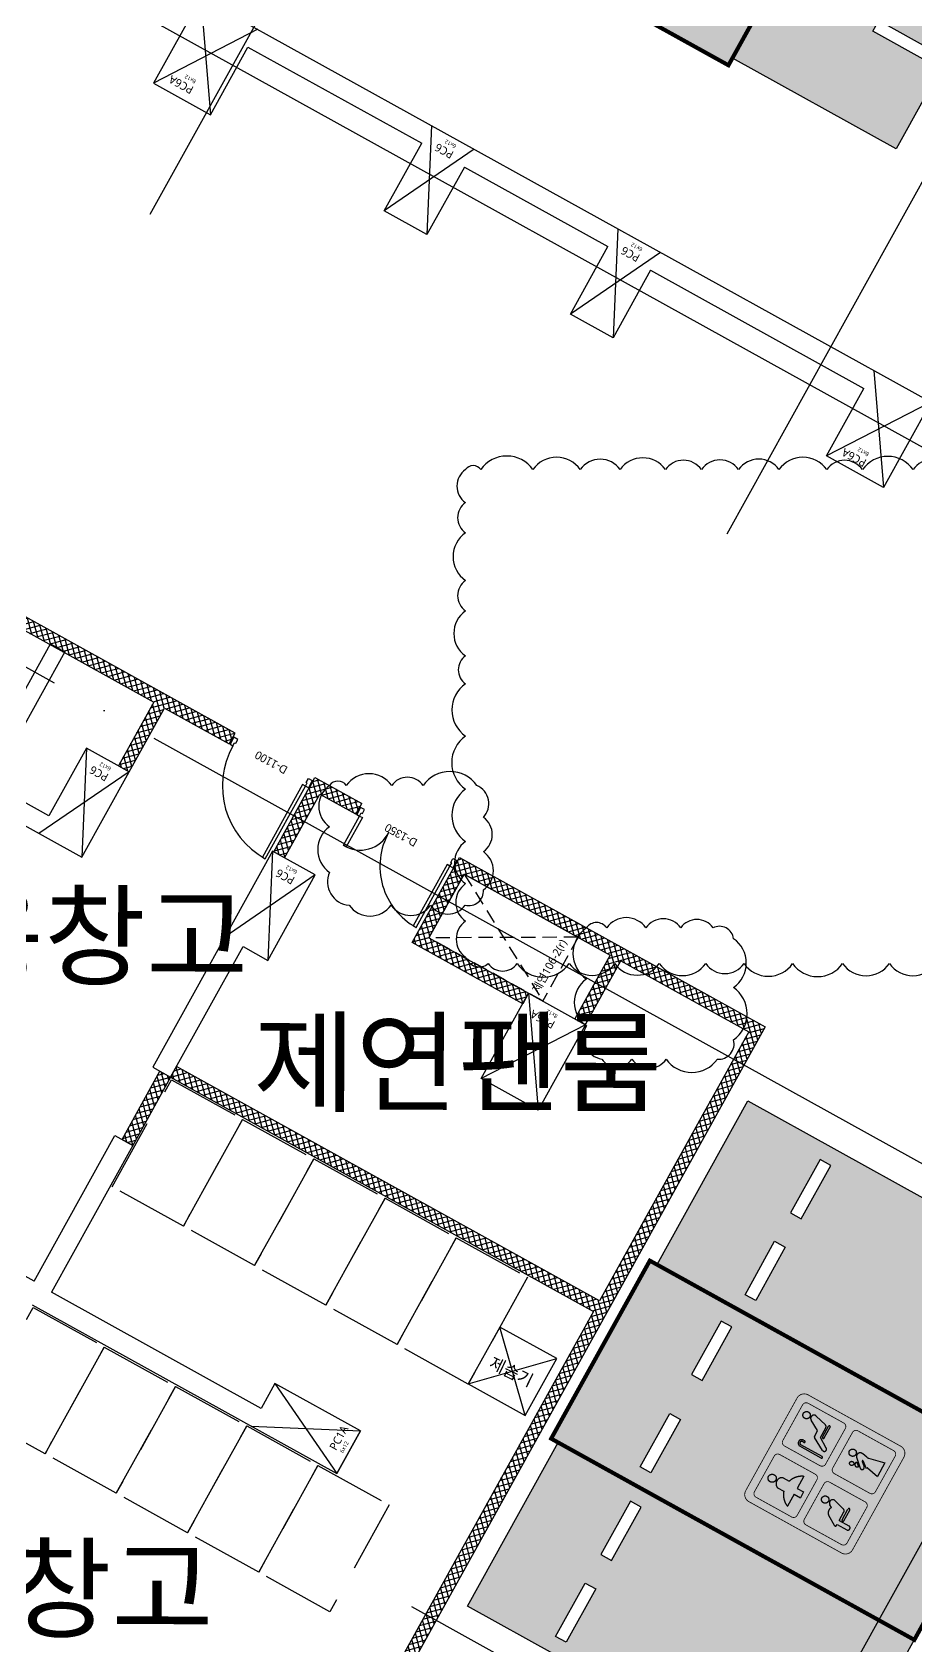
# Model space of a CAD drawing. Header units: millimetres. Extents: x -21000 to 567700, y 435000 to 850800.
# Drawn here: x 288586 to 299436, y 622371 to 642194 of the extents above; entities that cross this region are included whole.
import ezdxf
from ezdxf.enums import TextEntityAlignment as Align
from ezdxf.xclip import XClip

# ---------------------------------------------------------------- set-up
doc = ezdxf.new("R2010")
doc.units = ezdxf.units.MM
doc.header["$LTSCALE"] = 700
doc.header["$XCLIPFRAME"] = 2
for name, pattern in [('AB_Pbase$0$HIDDEN1', [0.375, 0.25, -0.125]), ('AB_Pbase$0$주차장기둥$0$CEN', [62, 60, -1, 0, -1]), ('HIDDEN', [9.525, 6.35, -3.175])]:
    doc.linetypes.add(name, pattern=pattern)
doc.layers.get('0').update_dxf_attribs({"color": 2})
for name, color, linetype, plot in [('AB_Pbase$0$AB_Pbase_지붕층_구조도void$0$DEF_TEXT', 221, 'Continuous', False), ('AB_Pbase$0$CON-106-B2F$0$DEFPOINT', 247, 'Continuous', False), ('AB_Pbase$0$Defponts', 161, 'Continuous', False), ('현장수정', 120, 'Continuous', False)]:
    doc.layers.add(name, color=color, linetype=linetype, plot=plot)
for name, color, linetype in [('AB_Pbase$0$da-open hid', 8, 'AB_Pbase$0$HIDDEN1'), ('AB_Pbase$0$ELE8', 8, 'Continuous'), ('AB_Pbase$0$WAL', 3, 'Continuous'), ('AB_Pbase$0$WIN', 4, 'Continuous'), ('AB_Pbase$0$WIN1', 1, 'Continuous'), ('AB_Pbase$0$경량벽체 세대창고', 4, 'HIDDEN'), ('AB_Pbase$0$경량벽체 세대창고 모듈', 4, 'HIDDEN'), ('AB_Pbase$0$제습기(세대창고)', 6, 'Continuous'), ('AB_Pbase$0$주차-sol', 254, 'Continuous'), ('AB_Pbase$0$주차-여행', 221, 'Continuous'), ('AB_Pbase$0$주차-일반', 9, 'Continuous'), ('AB_Pbase$0$주차장기둥$0$CEN_P', 244, 'AB_Pbase$0$주차장기둥$0$CEN')]:
    doc.layers.add(name, color=color, linetype=linetype)
doc.styles.add('AB_Pbase$0$AB_Pbase_지붕층_구조도void$0$맑은 고딕', font='malgun.ttf')
doc.styles.add('AB_Pbase$0$CON-106-B2F$0$맑은고딕', font='malgun.ttf')
doc.styles.add('AB_Pbase$0$돋움', font='')
doc.styles.get('AB_Pbase$0$돋움').set_extended_font_data('Dotum')

# ---------------------------------------------------------------- blocks, each defined once
blk = doc.blocks.new('AB_Pbase$0$Door_s_1100')
at = {"layer": 'AB_Pbase$0$Defponts'}
for p, q in [((-10, 0), (-10, 100)), ((1110, 0), (1110, 100))]:
    blk.add_line(p, q, dxfattribs=at)
at = {"layer": 'AB_Pbase$0$WIN'}
for points in [[(40, 100), (80, 100), (80, 1120), (40, 1120)], [(55, 55), (55, 0), (0, 0), (0, 100), (40, 100), (40, 55)], [(1045, 55), (1045, 0), (1100, 0), (1100, 100), (1060, 100), (1060, 55)]]:
    blk.add_lwpolyline(points, close=True, dxfattribs=at)
at = {"layer": 'AB_Pbase$0$WIN1'}
blk.add_arc((40, 100), 1020, 0, 90, dxfattribs=at)
at = {"layer": 'AB_Pbase$0$Defponts', "style": 'AB_Pbase$0$돋움'}
blk.add_text('D-1100', height=100, dxfattribs=at).set_placement((550, 50), align=Align.MIDDLE)
blk = doc.blocks.new('AB_Pbase$0$20160212_34980', base_point=(54476081, -70515734))
at = {"layer": 'AB_Pbase$0$WIN', "rotation": 125.1554939794611}
blk.add_blockref('AB_Pbase$0$Door_s_1100', (54476081, -70515734), dxfattribs=at)
blk = doc.blocks.new('AB_Pbase$0$CON-106-B2F')
for p, q in [((22410, -5930), (21210, -5930)), ((21210, -5930), (21210, -6730)), ((22410, -16180), (22410, -5930)), ((21210, -6730), (22160, -6730)), ((22160, -6730), (22160, -9170)), ((12715, -9170), (12715, -8365)), ((12465, -8700), (12465, -9770)), ((7625, -11785), (7625, -9110)), ((13665, -9170), (12715, -9170)), ((13665, -9770), (13665, -9170)), ((21210, -9170), (22160, -9170)), ((21210, -9770), (21210, -9170)), ((12465, -9770), (13665, -9770)), ((22160, -9770), (21210, -9770)), ((22160, -9770), (22160, -11785)), ((7625, -11785), (9670, -11785)), ((9670, -11785), (9670, -12035)), ((13665, -11785), (10630, -11785)), ((10630, -11785), (10630, -12035)), ((13665, -12385), (13665, -11785)), ((21210, -11785), (22160, -11785)), ((21210, -12385), (21210, -11785)), ((7360, -11905), (7360, -16180)), ((7610, -14980), (7610, -12035)), ((9670, -12035), (7610, -12035)), ((10630, -12035), (12465, -12035)), ((12465, -12035), (12465, -12385)), ((12465, -12385), (13665, -12385)), ((22160, -12385), (21210, -12385)), ((22160, -12385), (22160, -15380)), ((7960, -14980), (7610, -14980)), ((7960, -16180), (7960, -14980)), ((12465, -15380), (13665, -15380)), ((12465, -16180), (12465, -15380)), ((13665, -15380), (13665, -16180)), ((21210, -15380), (22160, -15380)), ((21210, -16180), (21210, -15380)), ((7360, -16180), (7960, -16180)), ((7960, -16180), (7360, -16180)), ((13665, -16180), (12465, -16180)), ((22410, -16180), (21210, -16180))]:
    blk.add_line(p, q)
blk.add_lwpolyline([(12715, -8165), (14570, -8165), (14570, -8365), (12715, -8365)])
at = {"layer": 'AB_Pbase$0$CON-106-B2F$0$DEFPOINT', "color": 190}
for p, q in [((22410, -5930), (21210, -6730)), ((22410, -6730), (21210, -5930)), ((13665, -9170), (12465, -9770)), ((13665, -9770), (12465, -9170)), ((22410, -9170), (21210, -9770)), ((22410, -9770), (21210, -9170)), ((13665, -11785), (12465, -12385)), ((13665, -12385), (12465, -11785)), ((22410, -11785), (21210, -12385)), ((22410, -12385), (21210, -11785)), ((7360, -14980), (7960, -16180)), ((7960, -14980), (7360, -16180)), ((13665, -15380), (12465, -16180)), ((13665, -16180), (12465, -15380)), ((22410, -15380), (21210, -16180)), ((22410, -16180), (21210, -15380))]:
    blk.add_line(p, q, dxfattribs=at)
at = {"layer": 'AB_Pbase$0$CON-106-B2F$0$DEFPOINT', "color": 6, "style": 'AB_Pbase$0$CON-106-B2F$0$맑은고딕'}
for s, height, rotation, p in [('PC6A', 100, 90, (21408, -6395)), ('8x12', 50, 90, (21498, -6377)), ('PC6', 100, 90, (13516, -9575)), ('6x12', 50, 90, (13605, -9557)), ('PC6', 100, 90, (22261, -9575)), ('6x12', 50, 90, (22350, -9557)), ('PC6', 100, 90, (13516, -12190)), ('6x12', 50, 90, (13605, -12172)), ('PC6', 100, 90, (22261, -12190)), ('6x12', 50, 90, (22350, -12172)), ('PC6A', 100, 90, (13516, -15845)), ('PC6A', 100, 90, (21408, -15845)), ('8x12', 50, 90, (13605, -15827)), ('8x12', 50, 90, (21498, -15827)), ('PC1A', 100, 360, (7596, -16040)), ('6x12', 50, 360, (7615, -16129))]:
    blk.add_text(s, height=height, rotation=rotation, dxfattribs=at).set_placement(p)
blk = doc.blocks.new('AB_Pbase$0$CON-106-B1F')
blk.add_blockref('AB_Pbase$0$CON-106-B2F', (0, 0))
blk = doc.blocks.new('AB_Pbase$0$지하1층 동골조')
at = {"rotation": 60.99999813646934}
blk.add_blockref('AB_Pbase$0$CON-106-B1F', (127660, -14071), dxfattribs=at)
blk = doc.blocks.new('AB_Pbase$0$세대창고')
at = {"layer": 'AB_Pbase$0$경량벽체 세대창고', "ltscale": 0.2}
blk.add_lwpolyline([(-290837, 78445), (-291837, 78445), (-291837, 79945), (-290837, 79945)], close=True, dxfattribs=at)
blk = doc.blocks.new('AB_Pbase$0$제습기(세대창고)')
at = {"layer": 'AB_Pbase$0$제습기(세대창고)', "color": 6, "ltscale": 0.2}
for p, q in [((0, 0), (800, 800)), ((0, 800), (800, 0))]:
    blk.add_line(p, q, dxfattribs=at)
blk.add_lwpolyline([(0, 0), (800, 0), (800, 800), (0, 800)], close=True, dxfattribs=at)
at = {"layer": 'AB_Pbase$0$Defponts', "ltscale": 0.2, "style": 'AB_Pbase$0$돋움'}
blk.add_text('제습기', height=150, rotation=273.209, dxfattribs=at).set_placement((298, 688))
blk = doc.blocks.new('AB_Pbase$0$0228_REV.')
at = {"layer": 'AB_Pbase$0$경량벽체 세대창고 모듈', "rotation": 330.9999981377995}
for p in [(710138, 311000), (711013, 310515), (711887, 310030), (712762, 309545), (713637, 309060), (708439, 308203), (709314, 307718), (710188, 307233), (711063, 306748), (711938, 306263)]:
    blk.add_blockref('AB_Pbase$0$세대창고', p, dxfattribs=at)
at = {"layer": 'AB_Pbase$0$제습기(세대창고)', "color": 6, "rotation": 60.99999825322722}
blk.add_blockref('AB_Pbase$0$제습기(세대창고)', (497996, 518283), dxfattribs=at)
blk = doc.blocks.new('AB_Pbase$0$주차장기둥$0$cen 2bl 지하')
at = {"layer": 'AB_Pbase$0$주차장기둥$0$CEN_P', "color": 5}
for p, q in [((-34186, 128592), (-34186, 259341)), ((-26086, 128592), (-26086, 259311)), ((-17986, 66583), (-17986, 259281)), ((-127186, 130683), (119274, 130683)), ((-74426, 122983), (119274, 122983)), ((-23086, 115183), (119274, 115183))]:
    blk.add_line(p, q, dxfattribs=at)
blk = doc.blocks.new('AB_Pbase$0$주차장기둥')
at = {"rotation": 1.99999810188403}
blk.add_blockref('AB_Pbase$0$주차장기둥$0$cen 2bl 지하', (36992, -11667), dxfattribs=at)
blk = doc.blocks.new('AB_Pbase$0$AB_Pbase_지붕층_구조도void')
for p, q in [((244510, -105200), (245476, -106759)), ((245910, -105976), (244076, -105983))]:
    blk.add_line(p, q)
blk.add_lwpolyline([(244076, -105983), (244510, -105200), (245910, -105976), (245476, -106759)], close=True)
at = {"layer": 'AB_Pbase$0$AB_Pbase_지붕층_구조도void$0$DEF_TEXT', "style": 'AB_Pbase$0$AB_Pbase_지붕층_구조도void$0$맑은 고딕'}
blk.add_text('제연106-2(r)', height=100, rotation=61, dxfattribs=at).set_placement((245424, -106670))
blk = doc.blocks.new('AB_Pbase$0$실명')
at = {"layer": 'AB_Pbase$0$Defponts', "style": 'AB_Pbase$0$돋움'}
for s, p in [('공용창고', (309739, -199745)), ('세대창고', (309316, -207765))]:
    blk.add_text(s, height=1000, rotation=359.9315, dxfattribs=at).set_placement(p, align=Align.MIDDLE)
blk.add_text('제연팬룸', height=1000, rotation=359.9315, dxfattribs=at).set_placement((312313, -201813))
blk = doc.blocks.new('AB_Pbase$0$AB_Pbase-C1BCB056C')
at = {"layer": 'AB_Pbase$0$주차-여행'}
h = blk.add_hatch(color=170, dxfattribs=at)
h.dxf.hatch_style = 1
edge = h.paths.add_edge_path()
edge.add_line((105, 5), (1405, 5))
edge.add_arc((1405, 105), 100, 270, 360)
edge.add_line((1505, 105), (1505, 1405))
edge.add_arc((1405, 1405), 100, 0, 90)
edge.add_line((1405, 1505), (105, 1505))
edge.add_arc((105, 1405), 100, 90, 180)
edge.add_line((5, 1405), (5, 105))
edge.add_arc((105, 105), 100, 180, 270)
h = blk.add_hatch(color=255, dxfattribs=at)
h.dxf.hatch_style = 1
h.paths.add_polyline_path([(465, 1094), (465, 1180, 0.714286), (325, 1180), (325, 1094, 0.219224), (185, 965), (355, 965), (355, 875), (435, 875), (435, 965), (605, 965, 0.219224)])
h.paths.add_polyline_path([(445, 1295, 1), (345, 1295, 1)])
h.paths.add_polyline_path([(905, 1187), (905, 887, 1), (925, 887), (925, 1187, -1), (970, 1187), (970, 1167, 1), (990, 1167), (990, 1187, 1)])
h.paths.add_polyline_path([(1323, 1301, 1), (1233, 1301, 1)])
h.paths.add_polyline_path([(1326, 1193, 0.878579), (1252, 1222), (1178, 1090), (1094, 1086, 0.258599), (1086, 1081), (994, 920, 0.979199), (1041, 893), (1120, 1020), (1258, 1020, 0.342105), (1287, 1042)])
h.paths.add_polyline_path([(1288, 1000), (1138, 1000, 1), (1138, 975), (1288, 975, 1)], flags=17)
h.paths.add_polyline_path([(437, 598, 1), (527, 598, 1)])
h.paths.add_polyline_path([(528, 486, 0.88788), (453, 517), (433, 482, 0.415611), (332, 466), (259, 343, 0.192889), (258, 335, 0.480795), (267, 323), (285, 323), (285, 186, 1), (340, 186), (340, 323), (460, 323, 0.335846), (488, 345)])
h.paths.add_polyline_path([(516, 297), (366, 297, 1), (366, 272), (516, 272, 1)], flags=17)
h.paths.add_polyline_path([(1053, 529, 1), (1002, 529, 1)])
h.paths.add_polyline_path([(1071, 480, 1.194973), (1032, 437)])
h.paths.add_polyline_path([(1196, 466, 0.70337), (1123, 516), (1027, 409, 1), (1064, 375), (1111, 428, -1), (1122, 418), (1063, 351, 0.482877), (1064, 343), (1073, 339, -0.332101), (1075, 333), (1040, 174), (1231, 174), (1185, 381, -0.096684), (1185, 402)])
h.paths.add_polyline_path([(1194, 582, 1), (1104, 582, 1)])
at = {"layer": 'AB_Pbase$0$주차-여행', "color": 255}
for p, q in [((1178, 1090), (1252, 1222)), ((1287, 1042), (1326, 1193)), ((325, 1180), (325, 1094)), ((465, 1180), (465, 1094)), ((905, 887), (905, 1187)), ((925, 887), (925, 1187)), ((970, 1167), (970, 1187)), ((990, 1167), (990, 1187)), ((994, 920), (1086, 1081)), ((1041, 893), (1120, 1020)), ((1094, 1086), (1178, 1090)), ((1120, 1020), (1258, 1020)), ((1138, 1000), (1288, 1000)), ((355, 965), (185, 965)), ((355, 965), (355, 875)), ((435, 875), (355, 875)), ((605, 965), (435, 965)), ((435, 965), (435, 875)), ((1138, 975), (1288, 975)), ((259, 343), (332, 466)), ((433, 482), (453, 517)), ((528, 486), (488, 345)), ((1123, 516), (1027, 409)), ((1071, 480), (1032, 437)), ((1122, 418), (1063, 351)), ((1111, 428), (1064, 375)), ((1185, 402), (1196, 466)), ((257, 333), (257, 338)), ((267, 323), (285, 323)), ((285, 323), (285, 186)), ((340, 323), (460, 323)), ((340, 323), (340, 186)), ((366, 297), (516, 297)), ((366, 272), (516, 272)), ((1075, 333), (1040, 174)), ((1073, 339), (1064, 343)), ((1185, 381), (1231, 174)), ((1231, 174), (1040, 174))]:
    blk.add_line(p, q, dxfattribs=at)
at = {"layer": 'AB_Pbase$0$주차-여행', "color": 255, "const_width": 10}
for points in [[(105, 5), (1405, 5, 0.414214), (1505, 105), (1505, 1405, 0.414214), (1405, 1505), (105, 1505, 0.414214), (5, 1405), (5, 105, 0.414214)], [(145, 805), (645, 805, 0.414214), (695, 855), (695, 1355, 0.414214), (645, 1405), (145, 1405, 0.414214), (95, 1355), (95, 855, 0.414214)], [(865, 805), (1365, 805, 0.414214), (1415, 855), (1415, 1355, 0.414214), (1365, 1405), (865, 1405, 0.414214), (815, 1355), (815, 855, 0.414214)], [(145, 105), (645, 105, 0.414214), (695, 155), (695, 655, 0.414214), (645, 705), (145, 705, 0.414214), (95, 655), (95, 155, 0.414214)], [(865, 105), (1365, 105, 0.414214), (1415, 155), (1415, 655, 0.414214), (1365, 705), (865, 705, 0.414214), (815, 655), (815, 155, 0.414214)]]:
    blk.add_lwpolyline(points, format="xyb", close=True, dxfattribs=at)
at = {"layer": 'AB_Pbase$0$주차-여행', "color": 255}
for centre, radius in [((395, 1295), 50), ((1278, 1301), 45), ((482, 598), 45), ((1149, 582), 45), ((1028, 529), 25.7)]:
    blk.add_circle(centre, radius, dxfattribs=at)
for centre, radius, start, end in [((395, 1156), 74, 18.9246, 161.0754), ((948, 1187), 42.5, 0, 180), ((948, 1187), 22.5, 0, 180), ((1287, 1203), 40, 345.5444, 150.7519), ((395, 877), 227, 107.9202, 157.3801), ((395, 877), 227, 22.6199, 72.0798), ((980, 1167), 10, 180, 0), ((1094, 1076), 10, 92.4323, 150.4282), ((1138, 987), 12.5, 90, 270), ((1258, 1050), 30, 270, 345.5444), ((1288, 987), 12.5, 270, 90), ((915, 887), 10, 180, 0), ((1018, 907), 27, 150.4282, 328.0196), ((391, 424), 72.3, 54.3449, 144.618), ((489, 497), 41, 344.2578, 150.6627), ((1048, 462), 29, 37.898, 238.2024), ((1046, 392), 25, 138.0502, 318.0502), ((1117, 423), 7.5, 318.0502, 138.0502), ((1151, 478), 46.8, 345.409, 125.8947), ((1239, 393), 55, 170.2464, 192.336), ((267, 338), 10, 149.0416, 180), ((267, 333), 10, 180, 270), ((366, 284), 12.5, 90, 270), ((460, 353), 30, 270, 344.2578), ((516, 284), 12.5, 270, 90), ((1066, 348), 5, 138.0502, 241.1496), ((1070, 334), 5, 347.664, 61.1496), ((312, 186), 27.5, 180, 0)]:
    blk.add_arc(centre, radius, start, end, dxfattribs=at)
blk = doc.blocks.new('AB_Pbase$0$AB_Pbase-여행주차_')
at = {"layer": 'AB_Pbase$0$주차-sol'}
h = blk.add_hatch(color=252, dxfattribs=at)
h.paths.add_polyline_path([(54378012, -70102334), (54378012, -70097234), (54375512, -70097234), (54375512, -70102334)])
h.paths.add_polyline_path([(54377037, -70098359), (54377037, -70098509), (54377787, -70098509), (54377787, -70098359)], flags=16)
h.paths.add_polyline_path([(54376487, -70098359), (54376487, -70098509), (54375737, -70098509), (54375737, -70098359)], flags=16)
at = {"layer": 'AB_Pbase$0$주차-여행', "const_width": 50}
blk.add_lwpolyline([(54378012, -70102334), (54378012, -70097234), (54375512, -70097234), (54375512, -70102334)], close=True, dxfattribs=at)
at = {"layer": 'AB_Pbase$0$주차-여행', "color": 5, "ltscale": 600}
for points in [[(54376487, -70098359), (54376487, -70098509), (54375737, -70098509), (54375737, -70098359)], [(54377037, -70098359), (54377037, -70098509), (54377787, -70098509), (54377787, -70098359)]]:
    blk.add_lwpolyline(points, close=True, dxfattribs=at)
at = {"layer": 'AB_Pbase$0$주차-여행', "xscale": 1.000000000002362, "yscale": 1.000000000002362, "zscale": 1.000000000002362}
blk.add_blockref('AB_Pbase$0$AB_Pbase-C1BCB056C', (54376007, -70101139), dxfattribs=at)
blk = doc.blocks.new('AB_Pbase$0$주차일반')
at = {"layer": 'AB_Pbase$0$주차-sol'}
h = blk.add_hatch(color=254, dxfattribs=at)
h.dxf.hatch_style = 1
h.paths.add_polyline_path([(0, 0), (-2300, 0), (-2300, -5000), (0, -5000)])
h.paths.add_polyline_path([(-200, -3725), (-200, -3875), (-950, -3875), (-950, -3725)], flags=16)
h.paths.add_polyline_path([(-1350, -3725), (-1350, -3875), (-2100, -3875), (-2100, -3725)], flags=16)
at = {"layer": 'AB_Pbase$0$주차-일반', "color": 6}
for points in [[(0, 0), (0, -5000), (-2300, -5000), (-2300, 0)], [(-1350, -3875), (-1350, -3725), (-2100, -3725), (-2100, -3875)], [(-950, -3875), (-950, -3725), (-200, -3725), (-200, -3875)]]:
    blk.add_lwpolyline(points, close=True, dxfattribs=at)
blk = doc.blocks.new('AB_Pbase$0$pppaaa_1_1')
at = {"layer": 'AB_Pbase$0$주차-여행'}
for p, rotation in [((13871210, -87028406), 150.9999951359076), ((-87375236, -12949158), 60.99999513590793)]:
    blk.add_blockref('AB_Pbase$0$AB_Pbase-여행주차_', p, dxfattribs=dict(at, rotation=rotation))
at = {"layer": 'AB_Pbase$0$주차-일반'}
for p, rotation in [((301620, 645135), 330.9999951196745), ((300632, 624630), 240.9999951356504), ((298304, 620432), 240.9999951356504)]:
    blk.add_blockref('AB_Pbase$0$주차일반', p, dxfattribs=dict(at, rotation=rotation))
blk = doc.blocks.new('D-1350')
at = {"layer": 'AB_Pbase$0$Defponts'}
for p, q in [((304155, 630885), (304155, 630985)), ((305525, 630885), (305525, 630985))]:
    blk.add_line(p, q, dxfattribs=at)
at = {"layer": 'AB_Pbase$0$WIN'}
for points in [[(304220, 630930), (304220, 630985), (304165, 630985), (304165, 630885), (304205, 630885), (304205, 630930)], [(305460, 630930), (305460, 630985), (305515, 630985), (305515, 630885), (305475, 630885), (305475, 630930)], [(304205, 630885), (304245, 630885), (304245, 630475), (304205, 630475)], [(305475, 630885), (305435, 630885), (305435, 630025), (305475, 630025)]]:
    blk.add_lwpolyline(points, close=True, dxfattribs=at)
at = {"layer": 'AB_Pbase$0$WIN1'}
for centre, radius, start, end in [((304225, 630865), 391, 267.0643, 2.9357), ((305475, 630885), 860, 180, 270)]:
    blk.add_arc(centre, radius, start, end, dxfattribs=at)
at = {"layer": 'AB_Pbase$0$Defponts', "style": 'AB_Pbase$0$돋움'}
blk.add_text('D-1350', height=100, rotation=180, dxfattribs=at).set_placement((304763, 630927), align=Align.MIDDLE)
blk = doc.blocks.new('AB_Pbase')
at = {"layer": 'AB_Pbase$0$ELE8'}
h = blk.add_hatch(dxfattribs=at)
h.set_pattern_fill('NET', color=256, scale=20, angle=15.182184)
h.paths.add_polyline_path([(283956, 636307), (283825, 636379), (283505, 635802), (283636, 635729)])
h.paths.add_polyline_path([(287641, 635487), (287568, 635356), (290078, 633965), (289644, 633182), (289775, 633109), (290209, 633892), (291005, 633451), (291078, 633582)])
h.paths.add_polyline_path([(286851, 635754), (286923, 635885), (284343, 637315), (283825, 636379), (283956, 636307), (284402, 637111)])
h = blk.add_hatch(dxfattribs=at)
h.set_pattern_fill('NET', color=256, scale=20, angle=15.182184)
edge = h.paths.add_edge_path()
edge.add_line((291551, 632125), (292058, 633039))
edge.add_line((292058, 633039), (292634, 632719))
edge.add_line((292634, 632719), (292562, 632588))
edge.add_line((292562, 632588), (292116, 632835))
edge.add_line((292116, 632835), (291682, 632052))
h = blk.add_hatch(dxfattribs=at)
h.set_pattern_fill('NET', color=256, scale=20, angle=15.182184)
h.paths.add_polyline_path([(289820, 628517), (289688, 628590), (290154, 629429), (290285, 629357)], flags=17)
edge = h.paths.add_edge_path()
edge.add_line((294609, 630258), (293253, 631010))
edge.add_line((293253, 631010), (293760, 631924))
edge.add_line((293760, 631924), (293891, 631851))
edge.add_line((293891, 631851), (293457, 631069))
edge.add_line((293457, 631069), (294682, 630390))
edge.add_line((294682, 630390), (294609, 630258))
h.paths.add_polyline_path([(295382, 630002), (295816, 630784), (295684, 630857), (295251, 630074)], flags=17)
h.paths.add_polyline_path([(295888, 630916), (295816, 630785), (297386, 629914), (295553, 626608), (290358, 629488), (290285, 629357), (295480, 626477), (288732, 614302), (288863, 614230), (297589, 629973)])
h.paths.add_polyline_path([(295816, 630784), (295888, 630916), (293833, 632055), (293760, 631924), (295684, 630857), (295684, 630857)])
at = {"layer": 'AB_Pbase$0$WAL'}
for p, q in [((291551, 632125), (292058, 633039)), ((292058, 633039), (292634, 632719)), ((292562, 632588), (292634, 632719)), ((291682, 632052), (291551, 632125)), ((293760, 631924), (293833, 632055)), ((293833, 632055), (295888, 630916)), ((290358, 629488), (290285, 629357)), ((295553, 626608), (290358, 629488)), ((290285, 629357), (295480, 626477)), ((296879, 629000), (295553, 626608)), ((296952, 629131), (296879, 629000)), ((295480, 626477), (293968, 623748)), ((293968, 623748), (293895, 623617)), ((293895, 623617), (288732, 614302))]:
    blk.add_line(p, q, dxfattribs=at)
for points in [[(287568, 635356), (290078, 633965), (289644, 633182), (289775, 633109), (290209, 633892), (291005, 633451), (291078, 633582), (287641, 635487)], [(291682, 632052), (292116, 632835), (292562, 632588), (292562, 632588)], [(294609, 630258), (293253, 631010), (293760, 631924)], [(293891, 631851), (293457, 631069), (294682, 630390), (294609, 630258)], [(293891, 631851), (295684, 630857), (295251, 630074), (295382, 630002), (295816, 630784)], [(295888, 630916), (297589, 629973), (288863, 614230)], [(295816, 630785), (297386, 629914), (296952, 629131)]]:
    blk.add_lwpolyline(points, dxfattribs=at)
blk.add_lwpolyline([(289820, 628517), (289688, 628590), (290154, 629429), (290285, 629357)], close=True, dxfattribs=at)
for name, p, rotation in [('AB_Pbase$0$주차장기둥', (231893, 539971), 329.0000000345588), ('AB_Pbase$0$0228_REV.', (-203355, 106916), 359.9999999999992), ('AB_Pbase$0$지하1층 동골조', (146945, 639965), 359.9999999999994), ('AB_Pbase$0$실명', (-21011, 830850), 359.9999999999999), ('D-1350', (-279318, 228262), 330.9999314806259)]:
    blk.add_blockref(name, p, dxfattribs=dict(rotation=rotation))
at = {"layer": 'AB_Pbase$0$da-open hid', "rotation": 359.9999999999999}
blk.add_blockref('AB_Pbase$0$AB_Pbase_지붕층_구조도void', (49381, 737052), dxfattribs=at)
at = {"layer": 'AB_Pbase$0$WAL'}
ref = blk.add_blockref('AB_Pbase$0$pppaaa_1_1', (0, 0), dxfattribs=dict(at, rotation=359.9999999999999))
XClip(ref).set_block_clipping_path([(-396188.9384898804, 0.0133324571), (493845.7278262604, 839949.4046300659)])
at = {"layer": 'AB_Pbase$0$WAL', "rotation": 25.84450415697775}
blk.add_blockref('AB_Pbase$0$20160212_34980', (292025, 633000), dxfattribs=at)

msp = doc.modelspace()

# ---------------------------------------------------------------- block references
ref = msp.add_blockref('AB_Pbase', (0, 0))
XClip(ref).set_block_clipping_path([(-0.000000015, 445500.0000000148), (493845.7187941075, 839949.3912975936)])

# ---------------------------------------------------------------- next in the draw order: linework, layer by layer
at = {"layer": '현장수정'}
msp.add_lwpolyline([(299883, 636821, 0.520567), (299405, 636821, 0.520567), (298782, 636821, 0.520567), (298343, 636821, 0.520567), (297757, 636821, 0.520567), (297261, 636821, 0.520567), (296804, 636821, 0.520567), (296362, 636821, 0.520567), (295806, 636821, 0.520567), (295317, 636821, 0.520567), (294734, 636821, 0.520567), (294095, 636821, 0.520567), (293907, 636821, 0.520567), (293907, 636416, 0.520567), (293907, 636045, 0.520567), (293907, 635459, 0.520567), (293907, 635084, 0.520567), (293907, 634532, 0.520567), (293907, 634189, 0.520567), (293907, 633547, 0.520567), (293907, 632894, 0.520567), (293907, 632252, 0.520567), (293907, 631734, 0.520567), (293907, 631272, 0.520567), (293907, 630832, 0.520567), (294187, 630752, 0.520567), (294540, 630752, 0.520567), (295182, 630752, 0.520567), (295742, 630752, 0.520567), (296287, 630752, 0.520567), (296857, 630752, 0.520567), (297328, 630752, 0.520567), (297925, 630752, 0.520567), (298538, 630752, 0.520567), (299114, 630752, 0.520567), (299689, 630752, 0.520567)], format="xyb", dxfattribs=at)
for points in [[(292237, 632940, 0.520567), (292237, 632432, 0.520567), (292237, 631873, 0.520567), (292477, 631470, 0.520567), (292992, 631470, 0.520567), (293478, 631470, 0.520567), (293902, 631470, 0.520567), (294127, 631658, 0.520567), (294127, 632128, 0.520567), (294127, 632548, 0.520567), (294046, 632940, 0.520567), (293387, 632940, 0.520567), (293000, 632940, 0.520567), (292443, 632940, 0.520567)], [(295391, 631191, 0.520567), (295391, 630561, 0.520567), (295391, 629988, 0.520567), (295582, 629577, 0.520567), (295949, 629577, 0.520567), (296373, 629577, 0.520567), (297000, 629577, 0.520567), (297199, 629815, 0.520567), (297199, 630458, 0.520567), (297199, 631058, 0.520567), (296947, 631191, 0.520567), (296551, 631191, 0.520567), (296122, 631191, 0.520567), (295641, 631191, 0.520567)]]:
    msp.add_lwpolyline(points, format="xyb", close=True, dxfattribs=at)

doc.saveas('drawing.dxf')
